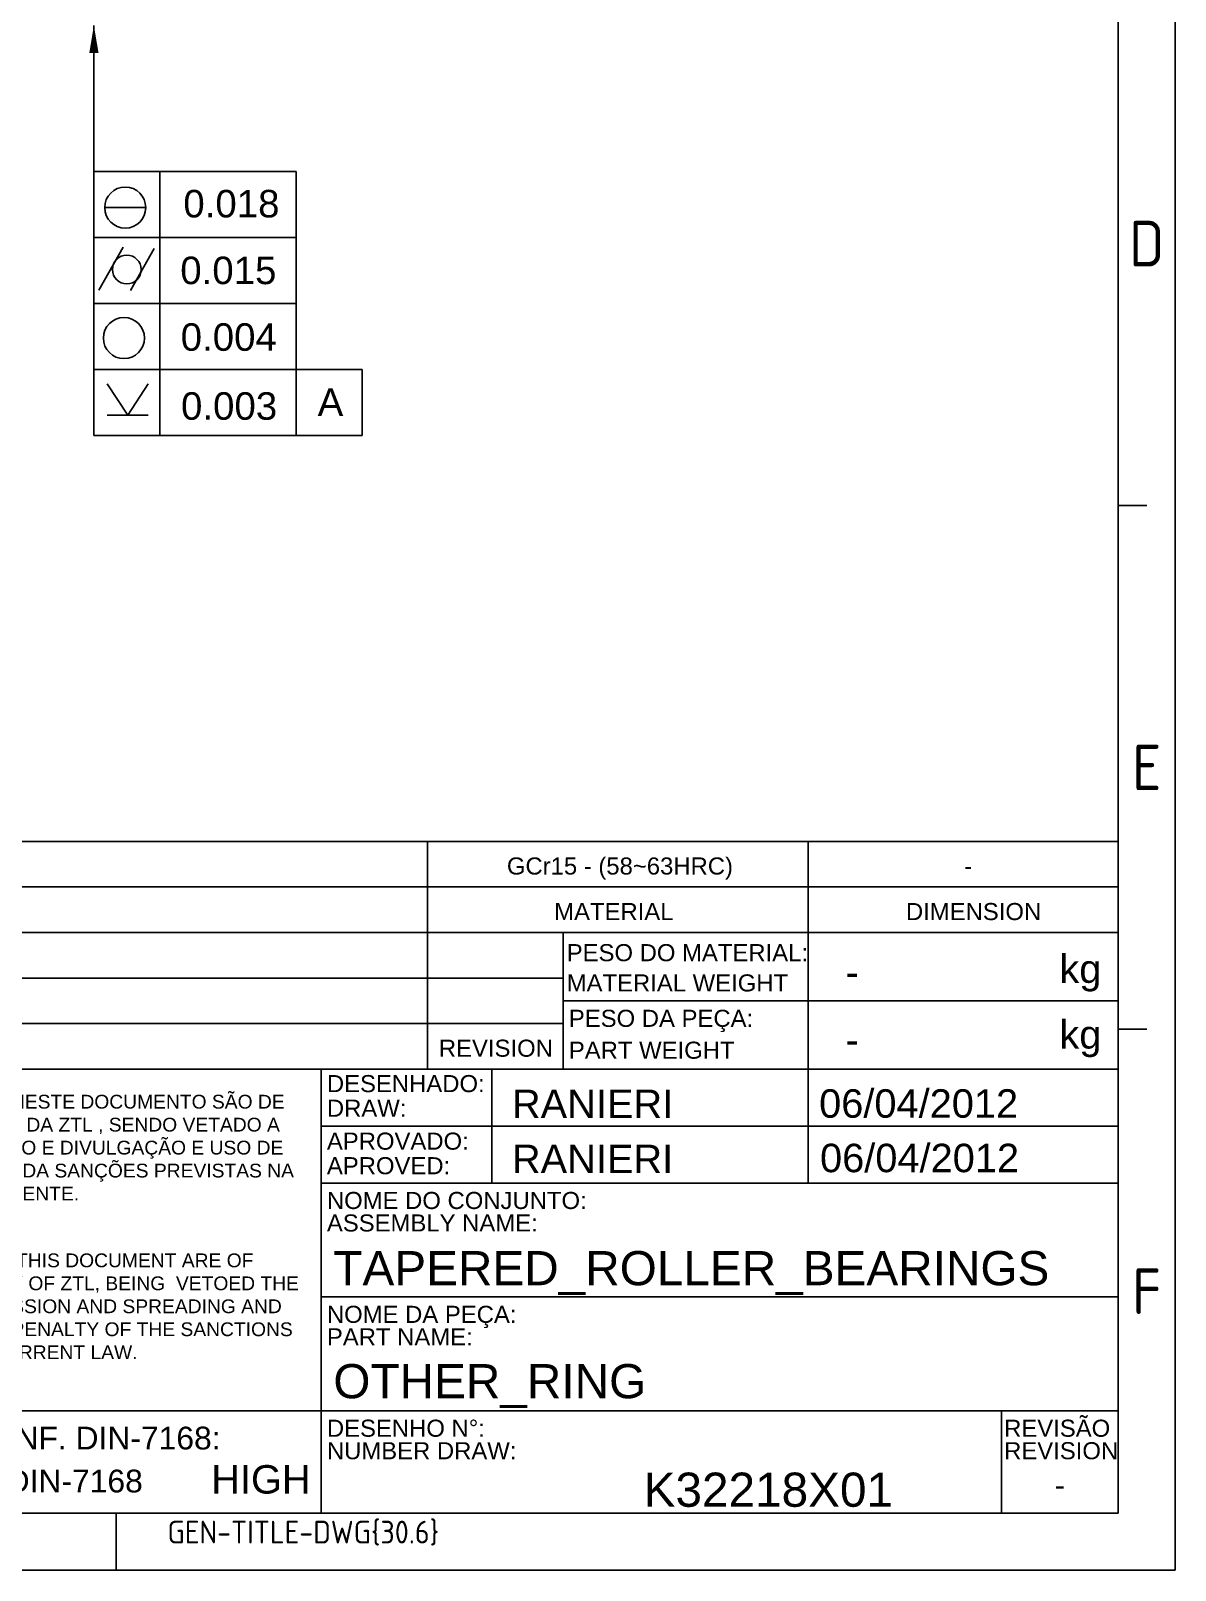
# Model space of a CAD drawing. Header units: millimetres. Extents: x 4980 to 5188, y 1170 to 1461.
# Drawn here: x 5084.3 to 5188.3, y 1170.2 to 1310.1 of the extents above; entities that cross this region are included whole.
import ezdxf
from ezdxf.enums import TextEntityAlignment as Align

# ---------------------------------------------------------------- set-up
doc = ezdxf.new("R2010")
doc.units = ezdxf.units.MM
doc.layers.add('AM_5', color=1, linetype='Continuous', lineweight=25)
doc.styles.add('ACISOTS', font='isocp.shx', dxfattribs={"height": 1})
doc.styles.get("Standard").update_dxf_attribs({"font": 'arial.ttf'})

msp = doc.modelspace()

# ---------------------------------------------------------------- linework, layer by layer
at = {"color": 135, "lineweight": 25}
for p, q in [((5188.2702, 1460.98679), (5188.2702, 1170.15583)), ((5185.68274, 1266.92699), (5183.09528, 1266.92699)), ((5185.68274, 1219.31765), (5183.09528, 1219.31765)), ((5092.01654, 1170.15583), (5092.01654, 1175.33076)), ((5188.2702, 1170.15583), (4980.2381, 1170.15583))]:
    msp.add_line(p, q, dxfattribs=at)
for p, q in [((5183.09528, 1175.33076), (5183.09528, 1455.81186)), ((5000.93781, 1236.39491), (5183.09528, 1236.39491)), ((5000.93781, 1236.39491), (5132.63754, 1236.39491)), ((5120.32611, 1219.83514), (5120.32611, 1236.39491)), ((5154.92382, 1236.39491), (5154.92382, 1215.6952)), ((5000.93781, 1232.25497), (5183.09528, 1232.25497)), ((5000.93781, 1232.25497), (5132.63754, 1232.25497)), ((5000.93781, 1228.11503), (5183.09528, 1228.11503)), ((5000.93781, 1228.11503), (5132.63754, 1228.11503)), ((5120.32611, 1215.6952), (5120.32611, 1228.11503)), ((5132.63754, 1215.6952), (5132.63754, 1228.11503)), ((5154.92382, 1228.11503), (5154.92382, 1221.90511)), ((5183.09528, 1175.33076), (5183.09528, 1228.11503)), ((5132.63754, 1223.97508), (5000.93781, 1223.97508)), ((5132.63754, 1221.90511), (5183.09528, 1221.90511)), ((5000.93781, 1219.83514), (5132.63754, 1219.83514)), ((5000.93781, 1215.6952), (5110.64628, 1215.6952)), ((5110.64628, 1215.6952), (5110.64628, 1196.03047)), ((5110.64628, 1215.6952), (5183.09528, 1215.6952)), ((5126.17107, 1215.6952), (5126.17107, 1205.34534)), ((5154.92382, 1215.6952), (5154.92382, 1205.34534)), ((5110.64628, 1210.52027), (5183.09528, 1210.52027)), ((5110.64628, 1205.34534), (5183.09528, 1205.34534)), ((5110.64628, 1196.03047), (5110.64628, 1184.64563)), ((5110.64628, 1194.99549), (5183.09528, 1194.99549)), ((5110.64628, 1184.64563), (5000.93781, 1184.64563)), ((5110.64628, 1175.33076), (5110.64628, 1184.64563)), ((5110.64628, 1184.64563), (5172.74542, 1184.64563)), ((5172.49063, 1184.64563), (5172.49063, 1175.33076)), ((5183.09528, 1184.64563), (5172.74542, 1184.64563)), ((5000.93781, 1175.33076), (5183.09528, 1175.33076)), ((5000.93781, 1175.33076), (5183.09528, 1175.33076))]:
    msp.add_line(p, q)
at = {"layer": 'AM_5'}
for p, q in [((5089.9899, 1297.28813), (5089.9899, 1310.56122)), ((5108.37019, 1297.28813), (5089.9899, 1297.28813)), ((5089.9899, 1291.28813), (5089.9899, 1297.28813)), ((5095.9899, 1291.28813), (5095.9899, 1297.28813)), ((5108.37019, 1285.28813), (5108.37019, 1297.28813)), ((5090.97032, 1293.99841), (5094.70281, 1293.99841)), ((5089.9899, 1291.28813), (5108.37019, 1291.28813)), ((5089.9899, 1291.28813), (5108.37019, 1291.28813)), ((5108.37019, 1291.28813), (5089.9899, 1291.28813)), ((5089.9899, 1285.28813), (5089.9899, 1291.28813)), ((5090.44093, 1286.50618), (5092.6441, 1290.3987)), ((5093.32199, 1286.44977), (5095.46867, 1290.28587)), ((5095.9899, 1285.28813), (5095.9899, 1291.28813)), ((5089.9899, 1285.28813), (5108.37019, 1285.28813)), ((5089.9899, 1285.28813), (5108.37019, 1285.28813)), ((5108.37019, 1285.28813), (5089.9899, 1285.28813)), ((5089.9899, 1279.28813), (5089.9899, 1285.28813)), ((5095.9899, 1279.28813), (5095.9899, 1285.28813)), ((5108.37019, 1273.28813), (5108.37019, 1285.28813)), ((5089.9899, 1279.28813), (5109.9899, 1279.28813)), ((5114.37019, 1279.28813), (5089.9899, 1279.28813)), ((5089.9899, 1273.28813), (5089.9899, 1279.28813)), ((5095.9899, 1273.28813), (5095.9899, 1279.28813)), ((5109.9899, 1279.28813), (5114.37019, 1279.28813)), ((5114.37019, 1273.28813), (5114.37019, 1279.28813)), ((5093.06221, 1275.12525), (5091.20999, 1277.98678)), ((5093.06221, 1275.12525), (5094.91444, 1277.98678)), ((5091.20999, 1275.12525), (5094.91444, 1275.12525)), ((5089.9899, 1273.28813), (5114.37019, 1273.28813))]:
    msp.add_line(p, q, dxfattribs=at)
msp.add_lwpolyline([(5089.9899, 1310.56122, 0, 0.84, 0), (5089.9899, 1308.06122, 0.84, 0.84, 0)], format="xyseb", dxfattribs=at)
for centre, radius in [((5092.83656, 1293.99841), 1.86624), ((5092.98304, 1288.36782), 1.30419), ((5092.71638, 1282.13539), 1.86624)]:
    msp.add_circle(centre, radius, dxfattribs=at)

# ---------------------------------------------------------------- texts
at = {"color": 135, "lineweight": 25, "style": 'ACISOTS'}
for s, p in [('D', (5185.68274, 1290.73166)), ('E', (5185.68274, 1243.12232)), ('F', (5185.68274, 1195.51298))]:
    msp.add_text(s, height=4.13994, dxfattribs=at).set_placement(p, align=Align.MIDDLE)
for s, height, p in [('GCr15 - (58~63HRC)', 1.5524784, (5127.52739, 1233.38266)), ('-', 1.55248, (5169.09864, 1233.38266)), ('MATERIAL', 1.552478, (5131.82604, 1229.24272)), ('DIMENSION', 1.552478, (5163.79719, 1229.24272)), ('PESO DO MATERIAL:', 1.5524784, (5132.96496, 1225.50475)), ('kg', 2.587464, (5177.74708, 1223.52011)), ('MATERIAL WEIGHT', 1.5524784, (5132.96496, 1222.75514)), ('PESO DA PEÇA:', 1.5524784, (5133.15872, 1219.53823)), ('kg', 2.587464, (5177.74708, 1217.5505)), ('REVISION', 1.552478, (5121.34315, 1216.82289)), ('PART WEIGHT', 1.5524784, (5133.15872, 1216.64102)), ('DESENHADO:', 1.552478, (5111.16746, 1213.60511)), ('DRAW:', 1.552478, (5111.16746, 1211.3721)), ('APROVADO:', 1.552478, (5111.16746, 1208.37658)), ('APROVED:', 1.552478, (5111.16746, 1206.14357)), ('NOME DO CONJUNTO:', 1.5524784, (5111.16746, 1202.98467)), ('ASSEMBLY NAME:', 1.5524784, (5111.16746, 1200.94043)), ('NOME DA PEÇA:', 1.5524784, (5111.16746, 1192.63481)), ('PART NAME:', 1.552478, (5111.16746, 1190.59058)), ('TOLERÂNCIAS NÃO INDICADAS CONF. DIN-7168:', 2.0699712, (5033.70166, 1181.13095)), ('DESENHO N%%d:', 1.5524784, (5111.16746, 1182.28495)), ('REVISÃO', 1.552478, (5172.72119, 1182.28495)), ('NUMBER DRAW:', 1.5524784, (5111.16746, 1180.24072)), ('REVISION', 1.552478, (5172.72119, 1180.24072)), ('TOLERANCES NOT INDICATED AS DIN-7168', 2.0699712, (5033.70166, 1177.22394))]:
    msp.add_text(s, height=height).set_placement(p)
at = {"linetype": 'Continuous', "char_height": 1.2523326, "attachment_point": 1}
for s, width, insert in [('\\pi1.4465;TODAS AS INFORMAÇÕES CONTIDAS NESTE DOCUMENTO SÃO DE \\P\\pi1.8801;PROPRIEDADE CULTURAL E AUTORAL DA ZTL , SENDO VETADO A \\P\\pi1.6127;CESSÃO, REPRODUÇÃO, TRANSMISSÃO E DIVULGAÇÃO E USO DE \\P\\pi0.5389;SEU TEOR POR TERCEIROS, SOB PENA DA SANÇÕES PREVISTAS NA \\P\\pi20.278;LEGISLAÇÃO VIGENTE.', 60.0117557, (5048.63473, 1213.36437)), ('\\pi4.23;ALL INFORMATION CONTAINED IN THIS DOCUMENT ARE OF \\P\\pi0.19532;CULTURAL AND AUTHORIAL PROPERTY OF ZTL, BEING  VETOED THE \\P\\pi1.7509;CESSION, REPRODUCTION,TRANSMISSION AND SPREADING AND \\P\\pi0.8044;USE OF ITS TEXT FOR THIRD, UNDER PENALTY OF THE SANCTIONS \\P\\pi14.981;FORESEEN IN THE CURRENT LAW.', 59.3126336, (5049.33385, 1198.94357))]:
    msp.add_mtext_dynamic_manual_height_columns(s, width=width, gutter_width=12.5, heights=[0], dxfattribs=dict(at, insert=insert))
for p in [(5158.3191, 1224.52041), (5158.3191, 1218.36272)]:
    msp.add_attdef('-', text='', height=2.58746).set_placement(p, align=Align.MIDDLE_LEFT)
for tag, p, height in [('RANIERI', (5127.98514, 1211.24978), 2.58746), ('06/04/2012', (5155.90533, 1211.28034), 2.58746), ('06/04/2012', (5155.98856, 1206.32842), 2.58746), ('RANIERI', (5127.98305, 1206.2425), 2.58746), ('TAPERED_ROLLER_BEARINGS', (5111.75223, 1196.05591), 3.10496), ('OTHER_RING', (5111.75223, 1185.7846), 3.10496), ('K32218X01', (5139.95462, 1175.92065), 3.10496)]:
    msp.add_attdef(tag, p, '', height=height)
for tag, height, p in [('HIGH', 2.58746, (5105.16924, 1178.41293)), ('-', 2.02397, (5177.77414, 1177.90706))]:
    msp.add_attdef(tag, text='', height=height).set_placement(p, align=Align.MIDDLE_CENTER)
at = {"color": 135, "style": 'ACISOTS'}
msp.add_attdef('GEN-TITLE-DWG{30.6}', (5096.6776, 1172.58396), '', height=2.06997, dxfattribs=at)
at = {"layer": 'AM_5', "char_height": 2.5, "attachment_point": 1}
for s, insert, width in [('0.018', (5098.11993, 1295.60655), 12.0106), ('0.015', (5097.84007, 1289.54044), 9.6085), ('0.004', (5097.87886, 1283.48317), 11.8312), ('A', (5110.32763, 1277.56698), 4.3675), ('0.003', (5097.90925, 1277.21559), 11.7922)]:
    msp.add_mtext(s, dxfattribs=dict(at, insert=insert, width=width))

doc.saveas('drawing.dxf')
